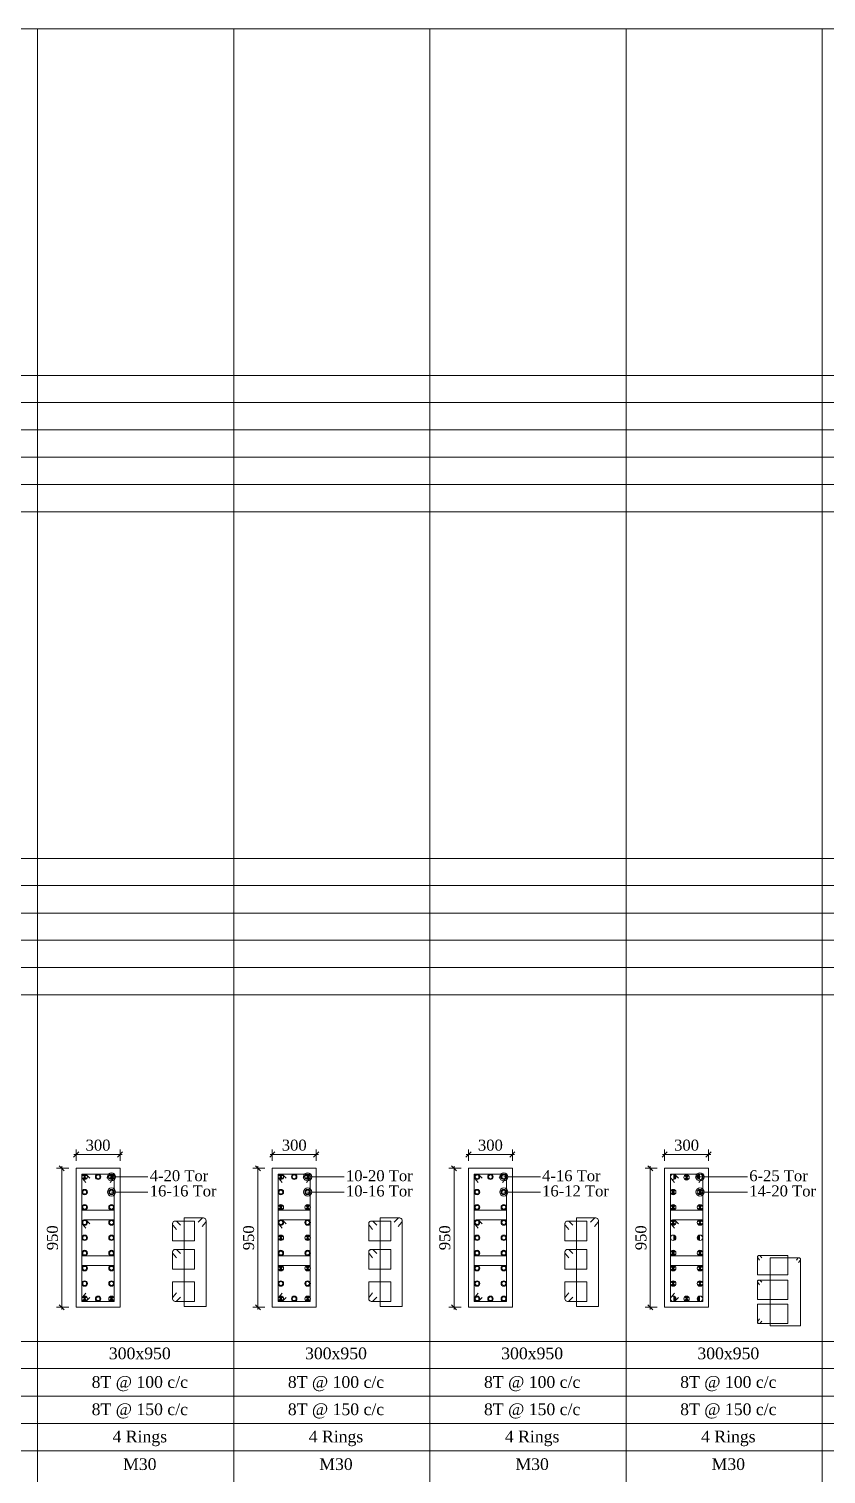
# Model space of a CAD drawing. Header units: metres. Extents: x 95882 to 260884, y 3603 to 81317.
# Drawn here: x 185944 to 191392, y 39131 to 49003 of the extents above; entities that cross this region are included whole.
import ezdxf
from ezdxf.enums import TextEntityAlignment as Align

# ---------------------------------------------------------------- set-up
doc = ezdxf.new("R2010")
doc.units = ezdxf.units.M
doc.header["$LTSCALE"] = 0.05
doc.header["$MEASUREMENT"] = 0
doc.header["$PDMODE"] = 34
doc.header["$PDSIZE"] = -2.5
doc.layers.get('0').update_dxf_attribs({"linetype": 'CONTINUOUS', "lineweight": 0})
doc.layers.get('DEFPOINTS').update_dxf_attribs({"linetype": 'CONTINUOUS'})
for name, color, linetype, lineweight in [('S-DIM-R', 7, 'CONTINUOUS', 9), ('S-SECTION', 5, 'CONTINUOUS', 5), ('S-SECTION MARK', 124, 'CONTINUOUS', 0), ('S-SHEET', 251, 'CONTINUOUS', 0), ('S-STEEL COL_DIA', 1, 'CONTINUOUS', 9), ('S-STEEL RING', 1, 'CONTINUOUS', 9), ('S-TEXT', 7, 'CONTINUOUS', 0), ('S-TEXT COL SIZE', 7, 'CONTINUOUS', 15), ('S-TEXT MIX', 1, 'CONTINUOUS', 15), ('S-TEXT RINGS', 7, 'CONTINUOUS', 15)]:
    doc.layers.add(name, color=color, linetype=linetype, lineweight=lineweight)
doc.styles.add('AAPL-ADRESS tahoma', font='tahoma.ttf')
doc.styles.add('S-ROMANS', font='times.ttf')
doc.styles.get("Standard").update_dxf_attribs({"font": 'times.ttf'})
doc.styles.add('TEXT', font='times.ttf')
doc.dimstyles.new('75mm', dxfattribs={"dimscale": 140, "dimtxt": 1, "dimasz": 0.35, "dimexe": 0.5, "dimexo": 1, "dimgap": 0.01, "dimtad": 0, "dimdec": 0, "dimzin": 12, "dimdsep": 46, "dimtxsty": 'AAPL-ADRESS tahoma', "dimblk": 'OBLIQUE', "dimcen": 0.35, "dimdle": 0.01, "dimse1": 1, "dimse2": 1, "dimclrd": 256, "dimclre": 256, "dimclrt": 256, "dimadec": 0, "dimazin": 3, "dimtfac": 1, "dimtdec": 0, "dimtmove": 1, "dimatfit": 3, "dimldrblk": 'DOTSMALL', "dimfxl": 1, "dimtolj": 1, "dimtzin": 0, "dimarcsym": 1})
doc.dimstyles.new('S_DIM', dxfattribs={"dimtxt": 75, "dimasz": 35, "dimexe": 35, "dimexo": 50, "dimgap": 25, "dimtad": 1, "dimdec": 0, "dimzin": 0, "dimdsep": 46, "dimtxsty": 'Standard', "dimblk": 'OBLIQUE', "dimcen": 0.09, "dimdle": 15, "dimclrd": 256, "dimclre": 256, "dimclrt": 256, "dimadec": 0, "dimazin": 0, "dimtfac": 1, "dimtdec": 0, "dimtofl": 0, "dimtmove": 0, "dimatfit": 3, "dimfxl": 1, "dimtolj": 1, "dimtzin": 0, "dimlwd": -1, "dimlwe": -1, "dimarcsym": 0})

# ---------------------------------------------------------------- blocks, each defined once
blk = doc.blocks.new('_Oblique')
at = {"color": 0, "linetype": 'ByBlock', "lineweight": -2}
blk.add_line((-0.5, -0.5), (0.5, 0.5), dxfattribs=at)
blk = doc.blocks.new('*D714')
at = {"layer": 'DEFPOINTS', "color": 0, "transparency": 16777216}
for p in [(186266.6, 41220.7, -0.1), (186168.4, 40270.7), (186266.6, 40270.7, -0.1)]:
    blk.add_point(p, dxfattribs=at)
at = {"layer": 'S-DIM-R', "transparency": 16777216}
for p, q in [((186216.6, 41220.7), (186133.4, 41220.7)), ((186168.4, 41235.7), (186168.4, 40255.7)), ((186216.6, 40270.7), (186133.4, 40270.7))]:
    blk.add_line(p, q, dxfattribs=at)
at = {"layer": 'S-DIM-R', "transparency": 16777216, "xscale": 35, "yscale": 35, "zscale": 35}
for p, rotation in [((186168.4, 41220.7), 90), ((186168.4, 40270.7), 270)]:
    blk.add_blockref('_Oblique', p, dxfattribs=dict(at, rotation=rotation))
at = {"layer": 'S-DIM-R', "transparency": 16777216, "insert": (186105.1, 40745.7), "char_height": 75, "attachment_point": 5, "rotation": 90}
blk.add_mtext('\\A1;950', dxfattribs=at)
blk = doc.blocks.new('*D715')
at = {"layer": 'DEFPOINTS', "color": 0, "transparency": 16777216}
for p in [(186266.6, 41314.9), (186266.6, 41220.7, 0), (186566.6, 41220.7, 0)]:
    blk.add_point(p, dxfattribs=at)
at = {"layer": 'S-DIM-R', "transparency": 16777216}
for p, q in [((186581.6, 41314.9), (186251.6, 41314.9)), ((186266.6, 41270.7), (186266.6, 41349.9)), ((186566.6, 41270.7), (186566.6, 41349.9))]:
    blk.add_line(p, q, dxfattribs=at)
at = {"layer": 'S-DIM-R', "transparency": 16777216, "xscale": 35, "yscale": 35, "zscale": 35, "rotation": 180}
blk.add_blockref('_Oblique', (186266.6, 41314.9), dxfattribs=at)
at = {"layer": 'S-DIM-R', "transparency": 16777216, "xscale": 35, "yscale": 35, "zscale": 35}
blk.add_blockref('_Oblique', (186566.6, 41314.9), dxfattribs=at)
at = {"layer": 'S-DIM-R', "transparency": 16777216, "insert": (186416.6, 41378.1), "char_height": 75, "attachment_point": 5}
blk.add_mtext('\\A1;300', dxfattribs=at)
blk = doc.blocks.new('*U4')
at = {"layer": 'S-STEEL COL_DIA'}
h = blk.add_hatch(color=256, dxfattribs=at)
h.dxf.hatch_style = 1
h.paths.add_polyline_path([(0, 0), (0, -18.5, 0.198912), (13, -13)])
h.paths.add_polyline_path([(0, 0), (-13, -13, 0.198912), (0, -18.5)])
h.paths.add_polyline_path([(0, 18.5, 0.198912), (-13, 13), (0, 0)])
h.paths.add_polyline_path([(13, 13, 0.198912), (0, 18.5), (0, 0)])
at = {"layer": 'S-STEEL COL_DIA', "lineweight": 5}
for p, q in [((-13, 13), (13, -13)), ((13, 13), (-13, -13))]:
    blk.add_line(p, q, dxfattribs=at)
blk.add_circle((0, 0), 18.5, dxfattribs=at)
blk = doc.blocks.new('*U5')
at = {"layer": 'S-STEEL COL_DIA'}
h = blk.add_hatch(color=256, dxfattribs=at)
h.dxf.hatch_style = 1
h.paths.add_polyline_path([(-18.5, 0, 1), (18.5, 0, 1)])
h.paths.add_polyline_path([(13, 0, -1), (-13, 0, -1)], flags=16)
at = {"layer": 'S-STEEL COL_DIA', "lineweight": 5}
for radius in [18.5, 13]:
    blk.add_circle((0, 0), radius, dxfattribs=at)
blk = doc.blocks.new('*D718')
at = {"layer": 'DEFPOINTS', "color": 0, "transparency": 16777216}
for p in [(187607.2, 41220.7, -0.1), (187509, 40270.7), (187607.2, 40270.7, -0.1)]:
    blk.add_point(p, dxfattribs=at)
at = {"layer": 'S-DIM-R', "transparency": 16777216}
for p, q in [((187557.2, 41220.7), (187474, 41220.7)), ((187509, 41235.7), (187509, 40255.7)), ((187557.2, 40270.7), (187474, 40270.7))]:
    blk.add_line(p, q, dxfattribs=at)
at = {"layer": 'S-DIM-R', "transparency": 16777216, "xscale": 35, "yscale": 35, "zscale": 35}
for p, rotation in [((187509, 41220.7), 90), ((187509, 40270.7), 270)]:
    blk.add_blockref('_Oblique', p, dxfattribs=dict(at, rotation=rotation))
at = {"layer": 'S-DIM-R', "transparency": 16777216, "insert": (187445.7, 40745.7), "char_height": 75, "attachment_point": 5, "rotation": 90}
blk.add_mtext('\\A1;950', dxfattribs=at)
blk = doc.blocks.new('*D719')
at = {"layer": 'DEFPOINTS', "color": 0, "transparency": 16777216}
for p in [(187607.2, 41314.9), (187607.2, 41220.7, 0), (187907.2, 41220.7, 0)]:
    blk.add_point(p, dxfattribs=at)
at = {"layer": 'S-DIM-R', "transparency": 16777216}
for p, q in [((187922.2, 41314.9), (187592.2, 41314.9)), ((187607.2, 41270.7), (187607.2, 41349.9)), ((187907.2, 41270.7), (187907.2, 41349.9))]:
    blk.add_line(p, q, dxfattribs=at)
at = {"layer": 'S-DIM-R', "transparency": 16777216, "xscale": 35, "yscale": 35, "zscale": 35, "rotation": 180}
blk.add_blockref('_Oblique', (187607.2, 41314.9), dxfattribs=at)
at = {"layer": 'S-DIM-R', "transparency": 16777216, "xscale": 35, "yscale": 35, "zscale": 35}
blk.add_blockref('_Oblique', (187907.2, 41314.9), dxfattribs=at)
at = {"layer": 'S-DIM-R', "transparency": 16777216, "insert": (187757.2, 41378.1), "char_height": 75, "attachment_point": 5}
blk.add_mtext('\\A1;300', dxfattribs=at)
blk = doc.blocks.new('*D716')
at = {"layer": 'DEFPOINTS', "color": 0, "transparency": 16777216}
for p in [(188947.8, 41220.7, -0.1), (188849.6, 40270.7), (188947.8, 40270.7, -0.1)]:
    blk.add_point(p, dxfattribs=at)
at = {"layer": 'S-DIM-R', "transparency": 16777216}
for p, q in [((188897.8, 41220.7), (188814.6, 41220.7)), ((188849.6, 41235.7), (188849.6, 40255.7)), ((188897.8, 40270.7), (188814.6, 40270.7))]:
    blk.add_line(p, q, dxfattribs=at)
at = {"layer": 'S-DIM-R', "transparency": 16777216, "xscale": 35, "yscale": 35, "zscale": 35}
for p, rotation in [((188849.6, 41220.7), 90), ((188849.6, 40270.7), 270)]:
    blk.add_blockref('_Oblique', p, dxfattribs=dict(at, rotation=rotation))
at = {"layer": 'S-DIM-R', "transparency": 16777216, "insert": (188786.3, 40745.7), "char_height": 75, "attachment_point": 5, "rotation": 90}
blk.add_mtext('\\A1;950', dxfattribs=at)
blk = doc.blocks.new('*D717')
at = {"layer": 'DEFPOINTS', "color": 0, "transparency": 16777216}
for p in [(188947.8, 41314.9), (188947.8, 41220.7, 0), (189247.8, 41220.7, 0)]:
    blk.add_point(p, dxfattribs=at)
at = {"layer": 'S-DIM-R', "transparency": 16777216}
for p, q in [((189262.8, 41314.9), (188932.8, 41314.9)), ((188947.8, 41270.7), (188947.8, 41349.9)), ((189247.8, 41270.7), (189247.8, 41349.9))]:
    blk.add_line(p, q, dxfattribs=at)
at = {"layer": 'S-DIM-R', "transparency": 16777216, "xscale": 35, "yscale": 35, "zscale": 35, "rotation": 180}
blk.add_blockref('_Oblique', (188947.8, 41314.9), dxfattribs=at)
at = {"layer": 'S-DIM-R', "transparency": 16777216, "xscale": 35, "yscale": 35, "zscale": 35}
blk.add_blockref('_Oblique', (189247.8, 41314.9), dxfattribs=at)
at = {"layer": 'S-DIM-R', "transparency": 16777216, "insert": (189097.8, 41378.1), "char_height": 75, "attachment_point": 5}
blk.add_mtext('\\A1;300', dxfattribs=at)
blk = doc.blocks.new('*U7')
at = {"layer": 'S-STEEL COL_DIA', "lineweight": 5}
for radius in [18.5, 13, 13]:
    blk.add_circle((0, 0), radius, dxfattribs=at)
blk = doc.blocks.new('*D733')
at = {"layer": 'DEFPOINTS', "color": 0, "transparency": 16777216}
for p in [(190288.4, 41220.7, -0.1), (190190.2, 40270.7), (190288.4, 40270.7, -0.1)]:
    blk.add_point(p, dxfattribs=at)
at = {"layer": 'S-DIM-R', "transparency": 16777216}
for p, q in [((190238.4, 41220.7), (190155.2, 41220.7)), ((190190.2, 41235.7), (190190.2, 40255.7)), ((190238.4, 40270.7), (190155.2, 40270.7))]:
    blk.add_line(p, q, dxfattribs=at)
at = {"layer": 'S-DIM-R', "transparency": 16777216, "xscale": 35, "yscale": 35, "zscale": 35}
for p, rotation in [((190190.2, 41220.7), 90), ((190190.2, 40270.7), 270)]:
    blk.add_blockref('_Oblique', p, dxfattribs=dict(at, rotation=rotation))
at = {"layer": 'S-DIM-R', "transparency": 16777216, "insert": (190126.9, 40745.7), "char_height": 75, "attachment_point": 5, "rotation": 90}
blk.add_mtext('\\A1;950', dxfattribs=at)
blk = doc.blocks.new('*D734')
at = {"layer": 'DEFPOINTS', "color": 0, "transparency": 16777216}
for p in [(190288.4, 41314.9), (190288.4, 41220.7, 0), (190588.4, 41220.7, 0)]:
    blk.add_point(p, dxfattribs=at)
at = {"layer": 'S-DIM-R', "transparency": 16777216}
for p, q in [((190603.4, 41314.9), (190273.4, 41314.9)), ((190288.4, 41270.7), (190288.4, 41349.9)), ((190588.4, 41270.7), (190588.4, 41349.9))]:
    blk.add_line(p, q, dxfattribs=at)
at = {"layer": 'S-DIM-R', "transparency": 16777216, "xscale": 35, "yscale": 35, "zscale": 35, "rotation": 180}
blk.add_blockref('_Oblique', (190288.4, 41314.9), dxfattribs=at)
at = {"layer": 'S-DIM-R', "transparency": 16777216, "xscale": 35, "yscale": 35, "zscale": 35}
blk.add_blockref('_Oblique', (190588.4, 41314.9), dxfattribs=at)
at = {"layer": 'S-DIM-R', "transparency": 16777216, "insert": (190438.4, 41378.1), "char_height": 75, "attachment_point": 5}
blk.add_mtext('\\A1;300', dxfattribs=at)
blk = doc.blocks.new('*U6')
at = {"layer": 'S-STEEL COL_DIA'}
h = blk.add_hatch(color=256, dxfattribs=at)
h.dxf.hatch_style = 1
h.paths.add_polyline_path([(0, 18.5, 0.414214), (-18.5, 0, 0.414214), (0, -18.5)])
at = {"layer": 'S-STEEL COL_DIA', "lineweight": 5}
blk.add_circle((0, 0), 18.5, dxfattribs=at)

msp = doc.modelspace()

# ---------------------------------------------------------------- linework, layer by layer
at = {"layer": 'S-SECTION'}
for points, elevation in [([(186266.6, 40270.7), (186566.6, 40270.7), (186566.6, 41220.7), (186266.6, 41220.7)], -0.1), ([(187607.2, 40270.7), (187907.2, 40270.7), (187907.2, 41220.7), (187607.2, 41220.7)], -0.1), ([(188947.8, 40270.7), (189247.8, 40270.7), (189247.8, 41220.7), (188947.8, 41220.7)], 0), ([(190288.4, 40270.7), (190588.4, 40270.7), (190588.4, 41220.7), (190288.4, 41220.7)], 0)]:
    msp.add_lwpolyline(points, close=True, dxfattribs=dict(at, elevation=elevation))
at = {"layer": 'S-SHEET', "color": 0}
for p, q in [((177084.5, 49003.5, 0), (198068.5, 49003.5, 0)), ((177084.5, 42404.4, 0), (198068.5, 42404.4, -0.1))]:
    msp.add_line(p, q, dxfattribs=at)
at = {"layer": 'S-SHEET'}
for p, q in [((186003.2, 49003.5, 0), (186003.2, 9408.8, -0.1)), ((186003.2, 49003.5, 0), (186003.2, 9408.8, -0.1)), ((186003.2, 49003.5, 0), (186003.2, 9408.8, -0.1)), ((186003.2, 49003.5, 0), (186003.2, 9408.8, -0.1)), ((187343.8, 49003.5, 0), (187343.8, 9408.8, -0.1)), ((187343.8, 49003.5, 0), (187343.8, 9408.8, -0.1)), ((187343.8, 49003.5, 0), (187343.8, 9408.8, -0.1)), ((187343.8, 49003.5, 0), (187343.8, 9408.8, -0.1)), ((188684.4, 49003.5, 0), (188684.4, 9408.8, -0.1)), ((188684.4, 49003.5, 0), (188684.4, 9408.8, -0.1)), ((188684.4, 49003.5, 0), (188684.4, 9408.8, -0.1)), ((188684.4, 49003.5, 0), (188684.4, 9408.8, -0.1)), ((188684.4, 49003.5, 0), (188684.4, 9408.8, 0)), ((188684.4, 49003.5, 0), (188684.4, 9408.8, 0)), ((188684.4, 49003.5, 0.1), (188684.4, 9408.8, 0)), ((188684.4, 49003.5, 0.1), (188684.4, 9408.8, 0)), ((188684.4, 49003.5, 0), (188684.4, 9408.8, 0)), ((188684.4, 49003.5, 0), (188684.4, 9408.8, 0)), ((188684.4, 49003.5, 0.1), (188684.4, 9408.8, 0)), ((188684.4, 49003.5, 0.1), (188684.4, 9408.8, 0)), ((188684.4, 49003.5, 0), (188684.4, 9408.8, 0)), ((188684.4, 49003.5, 0), (188684.4, 9408.8, 0)), ((188684.4, 49003.5, 0.1), (188684.4, 9408.8, 0)), ((190025, 49003.5, 0), (190025, 9408.8, 0)), ((190025, 49003.5, 0), (190025, 9408.8, 0)), ((190025, 49003.5, 0.1), (190025, 9408.8, 0)), ((190025, 49003.5, 0.1), (190025, 9408.8, 0)), ((190025, 49003.5, 0.1), (190025, 9408.8, 0.1)), ((190025, 49003.5, 0.1), (190025, 9408.8, 0.1)), ((190025, 49003.5, 0.1), (190025, 9408.8, 0.1)), ((190025, 49003.5, 0.1), (190025, 9408.8, 0.1)), ((190025, 49003.5, 0.1), (190025, 9408.8, 0.1)), ((190025, 49003.5, 0.1), (190025, 9408.8, 0.1)), ((190025, 49003.5, 0.1), (190025, 9408.8, 0.1)), ((190025, 49003.5, 0.1), (190025, 9408.8, 0.1)), ((190025, 49003.5, 0.1), (190025, 9408.8, 0.1)), ((190025, 49003.5, 0.1), (190025, 9408.8, 0.1)), ((190025, 49003.5, 0.1), (190025, 9408.8, 0.1)), ((191365.5, 49003.5, 0.1), (191365.5, 9408.8, 0.1)), ((191365.5, 49003.5, 0.1), (191365.5, 9408.8, 0.1)), ((191365.5, 49003.5, 0.1), (191365.5, 9408.8, 0.1)), ((191365.5, 49003.5, 0.1), (191365.5, 9408.8, 0.1)), ((191365.5, 49003.5, 0.2), (191365.5, 9408.8, 0.2)), ((191365.5, 49003.5, 0.2), (191365.5, 9408.8, 0.2)), ((191365.5, 49003.5, 0.2), (191365.5, 9408.8, 0.2)), ((191365.5, 49003.5, 0.2), (191365.5, 9408.8, 0.2)), ((191365.5, 49003.5, 0.2), (191365.5, 9408.8, 0.2)), ((191365.5, 49003.5, 0.2), (191365.5, 9408.8, 0.2)), ((191365.5, 49003.5, 0.2), (191365.5, 9408.8, 0.2)), ((191365.5, 49003.5, 0.2), (191365.5, 9408.8, 0.2)), ((191365.5, 49003.5, 0.2), (191365.5, 9408.8, 0.2)), ((191365.5, 49003.5, 0.2), (191365.5, 9408.8, 0.2)), ((191365.5, 49003.5, 0.2), (191365.5, 9408.8, 0.2)), ((177084.5, 46637, 0), (198068.5, 46637, -0.1)), ((177084.5, 46450.9, 0), (198068.5, 46450.9, -0.1)), ((177084.5, 46450.9, 0), (198068.5, 46450.9, -0.1)), ((177084.5, 46263.8, 0), (198068.5, 46263.8, -0.1)), ((177691.8, 46077.1, 0), (198068.5, 46077.1, -0.1)), ((177084.5, 45890.5, 0), (198068.5, 45890.5, -0.1)), ((177084.5, 45703.9, 0), (198068.5, 45703.9, -0.1)), ((177084.5, 43337.4, 0), (198068.5, 43337.4, -0.1)), ((177084.5, 43151.3, 0), (198068.5, 43151.3, -0.1)), ((177084.5, 43151.3, 0), (198068.5, 43151.3, -0.1)), ((177084.5, 42964.2, 0), (198068.5, 42964.2, -0.1)), ((177691.8, 42777.6, 0), (198068.5, 42777.6, -0.1)), ((177084.5, 42591, 0), (198068.5, 42591, -0.1)), ((177084.5, 40037.9, 0), (198068.5, 40037.9, -0.1)), ((177084.5, 39851.7, 0), (198068.5, 39851.7, -0.1)), ((177084.5, 39851.7, 0), (198068.5, 39851.7, -0.1)), ((177084.5, 39664.6, 0), (198068.5, 39664.6, -0.1)), ((177691.8, 39478, 0), (198068.5, 39478, -0.1)), ((177084.5, 39291.4, 0), (198068.5, 39291.4, -0.1))]:
    msp.add_line(p, q, dxfattribs=at)
at = {"layer": 'S-STEEL RING'}
for points, elevation in [([(186500, 41123.2), (186522.4, 41150.6, 0.633211), (186508.2, 41180.7), (186306.6, 41180.7), (186306.6, 40310.7), (186526.6, 40310.7), (186526.6, 41162.3, 0.666768), (186495.2, 41175.4), (186477.3, 41152.7)], -0.2), ([(187840.6, 41123.2), (187863, 41150.6, 0.633211), (187848.8, 41180.7), (187647.2, 41180.7), (187647.2, 40310.7), (187867.2, 40310.7), (187867.2, 41162.3, 0.666768), (187835.8, 41175.4), (187817.9, 41152.7)], -0.2), ([(189181.2, 41123.2), (189203.6, 41150.6, 0.633211), (189189.4, 41180.7), (188987.8, 41180.7), (188987.8, 40310.7), (189207.8, 40310.7), (189207.8, 41162.3, 0.666768), (189176.4, 41175.4), (189158.5, 41152.7)], -0.1), ([(190521.8, 41123.2), (190544.2, 41150.6, 0.633211), (190529.9, 41180.7), (190328.4, 41180.7), (190328.4, 40310.7), (190548.4, 40310.7), (190548.4, 41162.3, 0.666768), (190517, 41175.4), (190499.1, 41152.7)], 0), ([(187127.8, 40823.9), (187150.2, 40851.2, 0.633211), (187136, 40881.4), (187004.4, 40881.4), (187004.4, 40276.6), (187154.4, 40276.6), (187154.4, 40862.9, 0.666768), (187123, 40876), (187100.2, 40853.4)], -0.1), ([(187127.8, 40823.9), (187150.2, 40851.2, 0.633211), (187136, 40881.4), (187004.4, 40881.4), (187004.4, 40276.6), (187154.4, 40276.6), (187154.4, 40862.9, 0.666768), (187123, 40876), (187100.2, 40853.4)], 0), ([(188468.4, 40823.9), (188490.8, 40851.2, 0.633211), (188476.6, 40881.4), (188345, 40881.4), (188345, 40276.6), (188495, 40276.6), (188495, 40862.9, 0.666768), (188463.6, 40876), (188440.8, 40853.4)], -0.1), ([(188468.4, 40823.9), (188490.8, 40851.2, 0.633211), (188476.6, 40881.4), (188345, 40881.4), (188345, 40276.6), (188495, 40276.6), (188495, 40862.9, 0.666768), (188463.6, 40876), (188440.8, 40853.4)], 0), ([(189809, 40823.9), (189831.4, 40851.2, 0.633211), (189817.2, 40881.4), (189685.6, 40881.4), (189685.6, 40276.6), (189835.6, 40276.6), (189835.6, 40862.9, 0.666768), (189804.2, 40876), (189781.3, 40853.4)], 0), ([(189809, 40823.9), (189831.4, 40851.2, 0.633211), (189817.2, 40881.4), (189685.6, 40881.4), (189685.6, 40276.6), (189835.6, 40276.6), (189835.6, 40862.9, 0.666768), (189804.2, 40876), (189781.3, 40853.4)], 0.1), ([(191202.4, 40576.1), (191215.1, 40591.5, 0.633211), (191207, 40608.5), (191009.3, 40608.5), (191009.3, 40143.2), (191217.4, 40143.2), (191217.4, 40598.1, 0.666768), (191199.7, 40605.5), (191189.7, 40592.7)], -0.1)]:
    msp.add_lwpolyline(points, format="xyb", dxfattribs=dict(at, elevation=elevation))
at = {"layer": 'S-STEEL RING', "color": 3}
for points, elevation in [([(186333.3, 41123.2), (186310.8, 41150.6, -0.633211), (186325.1, 41180.7), (186526.6, 41180.7), (186526.6, 40935.3), (186306.6, 40935.3), (186306.6, 41162.3, -0.666768), (186338.1, 41175.4), (186360.9, 41152.7)], -0.2), ([(187673.8, 41123.2), (187651.4, 41150.6, -0.633211), (187665.7, 41180.7), (187867.2, 41180.7), (187867.2, 40935.3), (187647.2, 40935.3), (187647.2, 41162.3, -0.666768), (187678.7, 41175.4), (187701.5, 41152.7)], -0.2), ([(189014.4, 41123.2), (188992, 41150.6, -0.633211), (189006.3, 41180.7), (189207.8, 41180.7), (189207.8, 40935.3), (188987.8, 40935.3), (188987.8, 41162.3, -0.666768), (189019.3, 41175.4), (189042.1, 41152.7)], -0.1), ([(190355, 41123.2), (190332.6, 41150.6, -0.633211), (190346.9, 41180.7), (190548.4, 41180.7), (190548.4, 40935.3), (190328.4, 40935.3), (190328.4, 41162.3, -0.666768), (190359.8, 41175.4), (190382.7, 41152.7)], 0), ([(186333.3, 40810.8), (186310.8, 40838.2, -0.633211), (186325.1, 40868.3), (186526.6, 40868.3), (186526.6, 40622.9), (186306.6, 40622.9), (186306.6, 40849.9, -0.666768), (186338.1, 40863), (186360.9, 40840.3)], -0.2), ([(186952.4, 40802.5), (186929.9, 40829.9, -0.633211), (186944.2, 40860), (187075.7, 40860), (187075.7, 40725.6), (186925.7, 40725.6), (186925.7, 40841.6, -0.666768), (186957.2, 40854.7), (186980, 40832)], -0.1), ([(187673.8, 40810.8), (187651.4, 40838.2, -0.633211), (187665.7, 40868.3), (187867.2, 40868.3), (187867.2, 40622.9), (187647.2, 40622.9), (187647.2, 40849.9, -0.666768), (187678.7, 40863), (187701.5, 40840.3)], -0.2), ([(188293, 40802.5), (188270.5, 40829.9, -0.633211), (188284.8, 40860), (188416.3, 40860), (188416.3, 40725.6), (188266.3, 40725.6), (188266.3, 40841.6, -0.666768), (188297.8, 40854.7), (188320.6, 40832)], -0.1), ([(189014.4, 40810.8), (188992, 40838.2, -0.633211), (189006.3, 40868.3), (189207.8, 40868.3), (189207.8, 40622.9), (188987.8, 40622.9), (188987.8, 40849.9, -0.666768), (189019.3, 40863), (189042.1, 40840.3)], -0.1), ([(189633.5, 40802.5), (189611.1, 40829.9, -0.633211), (189625.4, 40860), (189756.9, 40860), (189756.9, 40725.6), (189606.9, 40725.6), (189606.9, 40841.6, -0.666768), (189638.4, 40854.7), (189661.2, 40832)], 0), ([(190355, 40810.8), (190332.6, 40838.2, -0.633211), (190346.9, 40868.3), (190548.4, 40868.3), (190548.4, 40622.9), (190328.4, 40622.9), (190328.4, 40849.9, -0.666768), (190359.8, 40863), (190382.7, 40840.3)], 0), ([(186952.4, 40608.8), (186929.9, 40636.1, -0.633211), (186944.2, 40666.3), (187075.7, 40666.3), (187075.7, 40531.8), (186925.7, 40531.8), (186925.7, 40647.8, -0.666768), (186957.2, 40660.9), (186980, 40638.3)], -0.1), ([(188293, 40608.8), (188270.5, 40636.1, -0.633211), (188284.8, 40666.3), (188416.3, 40666.3), (188416.3, 40531.8), (188266.3, 40531.8), (188266.3, 40647.8, -0.666768), (188297.8, 40660.9), (188320.6, 40638.3)], -0.1), ([(189633.5, 40608.8), (189611.1, 40636.1, -0.633211), (189625.4, 40666.3), (189756.9, 40666.3), (189756.9, 40531.8), (189606.9, 40531.8), (189606.9, 40647.8, -0.666768), (189638.4, 40660.9), (189661.2, 40638.3)], 0), ([(190937.8, 40592.5), (190925.2, 40607.9, -0.633211), (190933.2, 40624.9), (191131, 40624.9), (191131, 40493.2), (190922.9, 40493.2), (190922.9, 40614.5, -0.666768), (190940.6, 40621.9), (190953.4, 40609.1)], -0.1), ([(186333.3, 40368.3), (186310.8, 40340.9, 0.633211), (186325.1, 40310.7), (186526.6, 40310.7), (186526.6, 40556.1), (186306.6, 40556.1), (186306.6, 40329.2, 0.666768), (186338.1, 40316.1), (186360.9, 40338.7)], -0.2), ([(187673.8, 40368.3), (187651.4, 40340.9, 0.633211), (187665.7, 40310.7), (187867.2, 40310.7), (187867.2, 40556.1), (187647.2, 40556.1), (187647.2, 40329.2, 0.666768), (187678.7, 40316.1), (187701.5, 40338.7)], -0.2), ([(189014.4, 40368.3), (188992, 40340.9, 0.633211), (189006.3, 40310.7), (189207.8, 40310.7), (189207.8, 40556.1), (188987.8, 40556.1), (188987.8, 40329.2, 0.666768), (189019.3, 40316.1), (189042.1, 40338.7)], -0.1), ([(190355, 40368.3), (190332.6, 40340.9, 0.633211), (190346.9, 40310.7), (190548.4, 40310.7), (190548.4, 40556.1), (190328.4, 40556.1), (190328.4, 40329.2, 0.666768), (190359.8, 40316.1), (190382.7, 40338.7)], 0), ([(186952.4, 40368.7), (186929.9, 40341.4, 0.633211), (186944.2, 40311.2), (187075.7, 40311.2), (187075.7, 40445.7), (186925.7, 40445.7), (186925.7, 40329.7, 0.666768), (186957.2, 40316.6), (186980, 40339.2)], -0.1), ([(188293, 40368.7), (188270.5, 40341.4, 0.633211), (188284.8, 40311.2), (188416.3, 40311.2), (188416.3, 40445.7), (188266.3, 40445.7), (188266.3, 40329.7, 0.666768), (188297.8, 40316.6), (188320.6, 40339.2)], -0.1), ([(189633.5, 40368.7), (189611.1, 40341.4, 0.633211), (189625.4, 40311.2), (189756.9, 40311.2), (189756.9, 40445.7), (189606.9, 40445.7), (189606.9, 40329.7, 0.666768), (189638.4, 40316.6), (189661.2, 40339.2)], 0), ([(190937.8, 40425), (190925.2, 40440.3, -0.633211), (190933.2, 40457.3), (191131, 40457.3), (191131, 40323.1), (190922.9, 40323.1), (190922.9, 40446.9, -0.666768), (190940.6, 40454.3), (190953.4, 40441.6)], -0.1), ([(190937.8, 40192), (190925.2, 40176.6, 0.633211), (190933.2, 40159.6), (191131, 40159.6), (191131, 40291.3), (190922.9, 40291.3), (190922.9, 40170, 0.666768), (190940.6, 40162.6), (190953.4, 40175.4)], -0.1)]:
    msp.add_lwpolyline(points, format="xyb", dxfattribs=dict(at, elevation=elevation))

# ---------------------------------------------------------------- block references
at = {"layer": 'S-STEEL COL_DIA', "xscale": -1}
for name, p in [('*U4', (186325.1, 41162.3, -0.2)), ('*U4', (187665.7, 41162.3, -0.2)), ('*U5', (189006.3, 41162.3, -0.1)), ('*U6', (190346.9, 41162.3, 0)), ('*U5', (186325.1, 41058.1, -0.2)), ('*U5', (187665.7, 41058.1, -0.2)), ('*U7', (189006.3, 41058.1, -0.1)), ('*U4', (190346.9, 41058.1, 0)), ('*U5', (186325.1, 40954, -0.2)), ('*U4', (187665.7, 40954, -0.2)), ('*U7', (189006.3, 40954, -0.1)), ('*U4', (190346.9, 40954, 0)), ('*U5', (186325.1, 40849.9, -0.2)), ('*U5', (187665.7, 40849.9, -0.2)), ('*U7', (189006.3, 40849.9, -0.1)), ('*U4', (190346.9, 40849.9, 0)), ('*U5', (186325.1, 40745.7, -0.2)), ('*U4', (187665.7, 40745.7, -0.2)), ('*U7', (189006.3, 40745.7, -0.1)), ('*U6', (190346.9, 40745.7, 0)), ('*U5', (186325.1, 40641.6, -0.2)), ('*U5', (187665.7, 40641.6, -0.2)), ('*U7', (189006.3, 40641.6, -0.1)), ('*U4', (190346.9, 40641.6, 0)), ('*U5', (186325.1, 40537.5, -0.2)), ('*U4', (187665.7, 40537.5, -0.2)), ('*U7', (189006.3, 40537.5, -0.1)), ('*U4', (190346.9, 40537.5, 0)), ('*U5', (186325.1, 40433.3, -0.2)), ('*U5', (187665.7, 40433.3, -0.2)), ('*U7', (189006.3, 40433.3, -0.1)), ('*U4', (190346.9, 40433.3, 0))]:
    msp.add_blockref(name, p, dxfattribs=at)
at = {"layer": 'S-STEEL COL_DIA'}
for name, p in [('*U5', (186416.6, 41162.3, -0.1)), ('*U4', (186508.2, 41162.3, -0.2)), ('*U5', (187757.2, 41162.3, -0.1)), ('*U4', (187848.8, 41162.3, -0.2)), ('*U7', (189097.8, 41162.3, 0)), ('*U5', (189189.4, 41162.3, -0.1)), ('*U4', (190438.4, 41158.2, 0)), ('*U6', (190529.9, 41162.3, 0)), ('*U5', (186508.2, 41058.1, -0.2)), ('*U5', (187848.8, 41058.1, -0.2)), ('*U7', (189189.4, 41058.1, -0.1)), ('*U4', (190529.9, 41058.1, 0)), ('*U5', (186508.2, 40954, -0.2)), ('*U4', (187848.8, 40954, -0.2)), ('*U7', (189189.4, 40954, -0.1)), ('*U4', (190529.9, 40954, 0)), ('*U5', (186508.2, 40849.9, -0.2)), ('*U5', (187848.8, 40849.9, -0.2)), ('*U7', (189189.4, 40849.9, -0.1)), ('*U4', (190529.9, 40849.9, 0)), ('*U5', (186508.2, 40745.7, -0.2)), ('*U4', (187848.8, 40745.7, -0.2)), ('*U7', (189189.4, 40745.7, -0.1)), ('*U6', (190529.9, 40745.7, 0)), ('*U5', (186508.2, 40641.6, -0.2)), ('*U5', (187848.8, 40641.6, -0.2)), ('*U7', (189189.4, 40641.6, -0.1)), ('*U4', (190529.9, 40641.6, 0)), ('*U5', (186508.2, 40537.5, -0.2)), ('*U4', (187848.8, 40537.5, -0.2)), ('*U7', (189189.4, 40537.5, -0.1)), ('*U4', (190529.9, 40537.5, 0)), ('*U5', (186508.2, 40433.3, -0.2)), ('*U5', (187848.8, 40433.3, -0.2)), ('*U7', (189189.4, 40433.3, -0.1)), ('*U4', (190529.9, 40433.3, 0))]:
    msp.add_blockref(name, p, dxfattribs=at)
at = {"layer": 'S-STEEL COL_DIA', "rotation": 180}
for name, p in [('*U4', (186325.1, 40329.2, -0.2)), ('*U4', (187665.7, 40329.2, -0.2)), ('*U5', (189006.3, 40329.2, -0.1)), ('*U6', (190346.9, 40329.2, 0))]:
    msp.add_blockref(name, p, dxfattribs=at)
at = {"layer": 'S-STEEL COL_DIA', "xscale": -1, "rotation": 180}
for name, p in [('*U5', (186416.6, 40329.2, -0.1)), ('*U4', (186508.2, 40329.2, -0.2)), ('*U5', (187757.2, 40329.2, -0.1)), ('*U4', (187848.8, 40329.2, -0.2)), ('*U7', (189097.8, 40329.2, 0)), ('*U5', (189189.4, 40329.2, -0.1)), ('*U4', (190438.4, 40329.2, 0)), ('*U6', (190529.9, 40329.2, 0))]:
    msp.add_blockref(name, p, dxfattribs=at)

# ---------------------------------------------------------------- texts
at = {"layer": 'S-TEXT', "color": 7, "style": 'TEXT'}
for s, p in [('4-20 Tor ', (186770.1, 41132.4, -0.2)), ('10-20 Tor ', (188110.7, 41132.4, -0.2)), ('4-16 Tor ', (189451.3, 41132.4, -0.1)), ('6-25 Tor ', (190866.9, 41132.4, 0)), ('16-16 Tor ', (186770.1, 41028.2, -0.2)), ('10-16 Tor ', (188110.7, 41028.2, -0.2)), ('16-12 Tor ', (189451.3, 41028.2, -0.1)), ('14-20 Tor ', (190866.9, 41028.2, 0))]:
    msp.add_text(s, height=75, dxfattribs=at).set_placement(p)
at = {"layer": 'S-TEXT COL SIZE', "color": 6, "style": 'S-ROMANS'}
for p in [(186701.9, 39956, -0.1), (188042.5, 39956, -0.1), (189383.1, 39956, -0.1), (190723.7, 39956, -0.1)]:
    msp.add_text('300x950', height=80, dxfattribs=at).set_placement(p, align=Align.MIDDLE_CENTER)
at = {"layer": 'S-TEXT MIX', "style": 'S-ROMANS'}
for p in [(186701.9, 39199.4, -0.1), (188042.5, 39199.4, -0.1), (189383.1, 39199.4, -0.1), (190723.7, 39199.4, -0.1)]:
    msp.add_text('M30', height=80, dxfattribs=at).set_placement(p, align=Align.MIDDLE_CENTER)
at = {"layer": 'S-TEXT RINGS', "style": 'S-ROMANS'}
for s, p in [('8T @ 100 c/c', (186701.9, 39760.5, -0.1)), ('8T @ 100 c/c', (188042.5, 39760.5, -0.1)), ('8T @ 100 c/c', (189383.1, 39760.5, -0.1)), ('8T @ 100 c/c', (190723.7, 39760.5, -0.1)), ('8T @ 150 c/c', (186701.9, 39574.1, -0.1)), ('8T @ 150 c/c', (188042.5, 39574.1, -0.1)), ('8T @ 150 c/c', (189383.1, 39574.1, -0.1)), ('8T @ 150 c/c', (190723.7, 39574.1, -0.1)), ('4 Rings', (186701.9, 39388.1, -0.1)), ('4 Rings', (188042.5, 39388.1, -0.1)), ('4 Rings', (189383.1, 39388.1, -0.1)), ('4 Rings', (190723.7, 39388.1, -0.1))]:
    msp.add_text(s, height=80, dxfattribs=at).set_placement(p, align=Align.MIDDLE_CENTER)

# ---------------------------------------------------------------- dimensions: what is measured, and where the dimension line sits
at = {"layer": 'S-DIM-R'}
for base, p1, p2, picture, middle in [((186266.6, 41314.9, -0.1), (186566.6, 41220.7, -0.1), (186266.6, 41220.7, -0.1), '*D715', (186416.6, 41378.1, -0.1)), ((187607.2, 41314.9, -0.1), (187907.2, 41220.7, -0.1), (187607.2, 41220.7, -0.1), '*D719', (187757.2, 41378.1, -0.1)), ((188947.8, 41314.9, 0), (189247.8, 41220.7, 0), (188947.8, 41220.7, 0), '*D717', (189097.8, 41378.1, 0)), ((190288.4, 41314.9, 0), (190588.4, 41220.7, 0), (190288.4, 41220.7, 0), '*D734', (190438.4, 41378.1, 0))]:
    dim = msp.add_linear_dim(base=base, p1=p1, p2=p2, dimstyle='S_DIM', dxfattribs=at)
    dim.commit()
    dim.dimension.update_dxf_attribs({"geometry": picture, "text_midpoint": middle})
for base, p1, p2, picture, middle in [((186168.4, 40270.7, -0.1), (186266.6, 41220.7, -0.1), (186266.6, 40270.7, -0.1), '*D714', (186105.1, 40745.7, -0.1)), ((187509, 40270.7, -0.1), (187607.2, 41220.7, -0.1), (187607.2, 40270.7, -0.1), '*D718', (187445.7, 40745.7, -0.1)), ((188849.6, 40270.7, 0), (188947.8, 41220.7, 0), (188947.8, 40270.7, 0), '*D716', (188786.3, 40745.7, 0)), ((190190.2, 40270.7, 0.1), (190288.4, 41220.7, 0), (190288.4, 40270.7, 0), '*D733', (190126.9, 40745.7, 0.1))]:
    dim = msp.add_linear_dim(base=base, p1=p1, p2=p2, angle=90, dimstyle='S_DIM', dxfattribs=at)
    dim.commit()
    dim.dimension.update_dxf_attribs({"geometry": picture, "text_midpoint": middle})

# ---------------------------------------------------------------- leaders
at = {"layer": 'S-SECTION MARK', "linetype": 'ByBlock'}
for points in [[(186508.2, 41162.3, -0.1), (186757.8, 41162.3, -0.1)], [(187848.8, 41162.3, -0.1), (188098.4, 41162.3, -0.1)], [(189189.4, 41162.3, 0), (189439, 41162.3, 0)], [(190529.9, 41162.3, 0), (190854.6, 41162.3, 0)], [(186508.2, 41058.1, -0.1), (186757.8, 41058.1, -0.1)], [(187848.8, 41058.1, -0.1), (188098.4, 41058.1, -0.1)], [(189189.4, 41058.1, 0), (189439, 41058.1, 0)], [(190529.9, 41058.1, 0), (190854.6, 41058.1, 0)]]:
    msp.add_leader(points, dimstyle='75mm', override={"dimasz": 0.4, "dimldrblk": 'Origin', "dimfxlon": 1, "dimlwd": 0}, dxfattribs=at)

doc.saveas('drawing.dxf')
